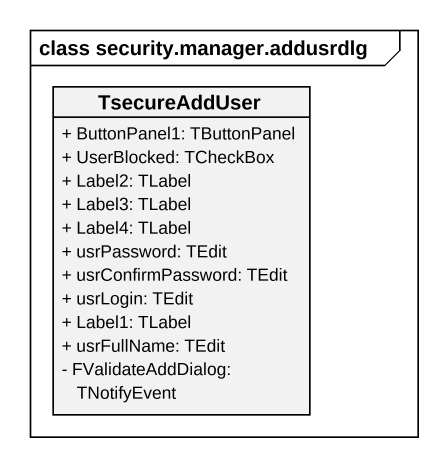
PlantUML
@startuml
mainframe class security.manager.addusrdlg
hide circle
hide empty members
skinparam classAttributeIconSize 0
class TsecureAddUser {
  + ButtonPanel1: TButtonPanel
  + UserBlocked: TCheckBox
  + Label2: TLabel
  + Label3: TLabel
  + Label4: TLabel
  + usrPassword: TEdit
  + usrConfirmPassword: TEdit
  + usrLogin: TEdit
  + Label1: TLabel
  + usrFullName: TEdit
  - FValidateAddDialog: TNotifyEvent
}
@enduml
